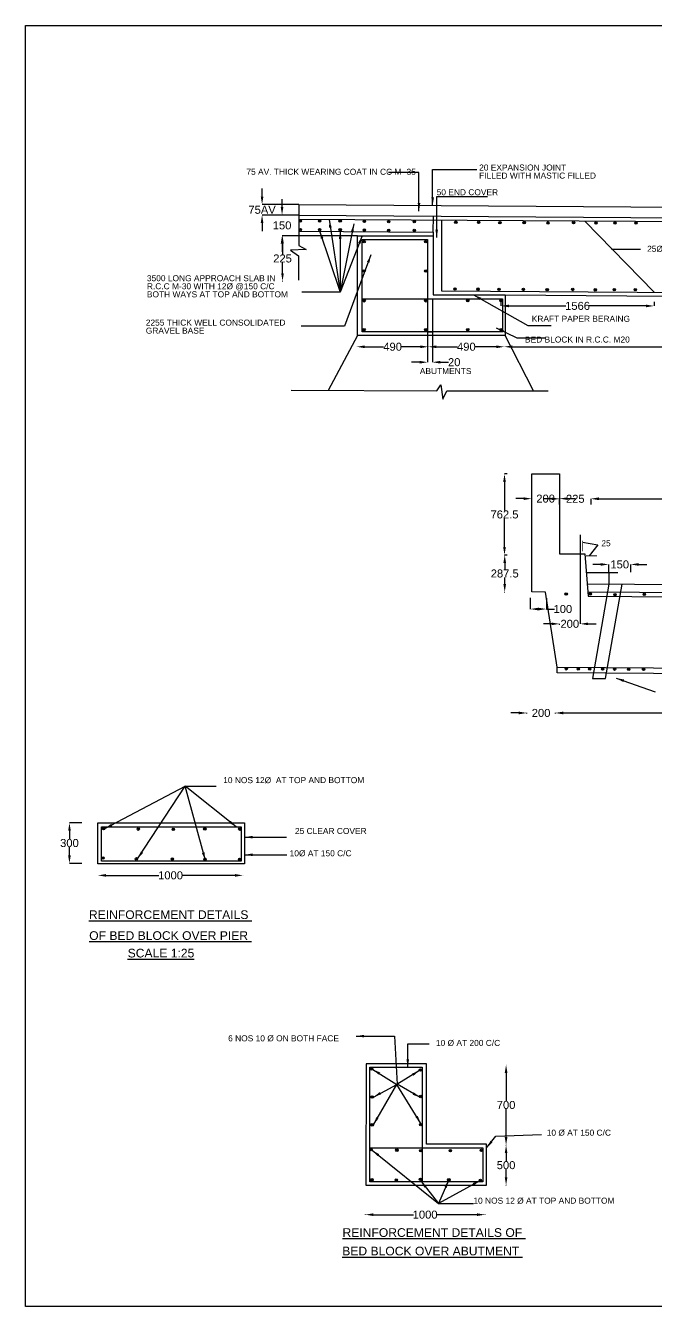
# Model space of a CAD drawing. Header units: inches. Extents: x -4322 to 64561, y -19876 to 4515.
# Drawn here: x -4322 to 410, y -6016 to 3583 of the extents above; entities that cross this region are included whole.
import ezdxf

# ---------------------------------------------------------------- set-up
doc = ezdxf.new("R2010")
doc.units = ezdxf.units.IN
doc.header["$MEASUREMENT"] = 0
doc.layers.add('DRAWING', color=7, linetype='Continuous')
doc.styles.get("Standard").update_dxf_attribs({"font": 'arial.ttf'})
doc.dimstyles.get("Standard").update_dxf_attribs({"dimtxt": 60, "dimasz": 60, "dimexe": 0.18, "dimexo": 0.0625, "dimgap": 0.09, "dimtad": 0, "dimtih": 1, "dimtoh": 1, "dimdec": 4, "dimzin": 0, "dimdsep": 46, "dimtxsty": 'Standard', "dimcen": 0.09, "dimadec": 0, "dimazin": 0, "dimtfac": 1, "dimtdec": 4, "dimtofl": 0, "dimtmove": 0, "dimatfit": 3, "dimfxl": 1, "dimtolj": 1, "dimtzin": 0, "dimarcsym": 0})

# ---------------------------------------------------------------- blocks, each defined once
blk = doc.blocks.new('*D18')
at = {"layer": 'Defpoints', "color": 0, "transparency": 16777216}
for p in [(-1837, 1176.1), (-1299.6, 1176.1), (-1299.6, 1176.1)]:
    blk.add_point(p, dxfattribs=at)
at = {"layer": 'DRAWING', "color": 0, "lineweight": -2, "transparency": 16777216}
for p, q in [((-1837, 1176.1), (-1837, 1176.2)), ((-1777, 1176.1), (-1635.8, 1176.1)), ((-1359.6, 1176.1), (-1500.8, 1176.1)), ((-1299.6, 1176.1), (-1299.6, 1176.2))]:
    blk.add_line(p, q, dxfattribs=at)
at = {"layer": 'DRAWING', "color": 0, "transparency": 16777216}
for points in [[(-1777, 1186.1), (-1777, 1166.1), (-1837, 1176.1)], [(-1359.6, 1186.1), (-1359.6, 1166.1), (-1299.6, 1176.1)]]:
    blk.add_solid(points, dxfattribs=at)
at = {"layer": 'DRAWING', "color": 0, "transparency": 16777216, "insert": (-1568.3, 1176.1), "char_height": 60, "attachment_point": 5}
blk.add_mtext('\\A1;490', dxfattribs=at)
blk = doc.blocks.new('*D19')
at = {"layer": 'Defpoints', "color": 0, "transparency": 16777216}
for p in [(-1299.6, 1176.1), (-731, 1176.1), (-731, 1176.1)]:
    blk.add_point(p, dxfattribs=at)
at = {"layer": 'DRAWING', "color": 0, "lineweight": -2, "transparency": 16777216}
for p, q in [((-1299.6, 1176.1), (-1299.6, 1176.2)), ((-1239.6, 1176.1), (-1082.8, 1176.1)), ((-791, 1176.1), (-947.8, 1176.1)), ((-731, 1176.1), (-731, 1176.2))]:
    blk.add_line(p, q, dxfattribs=at)
at = {"layer": 'DRAWING', "color": 0, "transparency": 16777216}
for points in [[(-1239.6, 1186.1), (-1239.6, 1166.1), (-1299.6, 1176.1)], [(-791, 1186.1), (-791, 1166.1), (-731, 1176.1)]]:
    blk.add_solid(points, dxfattribs=at)
at = {"layer": 'DRAWING', "color": 0, "transparency": 16777216, "insert": (-1015.3, 1176.1), "char_height": 60, "attachment_point": 5}
blk.add_mtext('\\A1;490', dxfattribs=at)
blk = doc.blocks.new('*D24')
at = {"layer": 'Defpoints', "color": 0, "transparency": 16777216}
for p in [(-731, 1176.1), (6241.7, 1176.2), (6241.7, 1159.1)]:
    blk.add_point(p, dxfattribs=at)
at = {"layer": 'DRAWING', "color": 0, "lineweight": -2, "transparency": 16777216}
for p, q in [((-731, 1176.1), (-731, 1176.4)), ((-671, 1176.2), (2665.8, 1176.2)), ((6181.7, 1176.2), (2844.9, 1176.2)), ((6241.7, 1159.2), (6241.7, 1176.4))]:
    blk.add_line(p, q, dxfattribs=at)
at = {"layer": 'DRAWING', "color": 0, "transparency": 16777216}
for points in [[(-671, 1186.2), (-671, 1166.2), (-731, 1176.2)], [(6181.7, 1186.2), (6181.7, 1166.2), (6241.7, 1176.2)]]:
    blk.add_solid(points, dxfattribs=at)
at = {"layer": 'DRAWING', "color": 0, "transparency": 16777216, "insert": (2755.4, 1176.2), "char_height": 60, "attachment_point": 5}
blk.add_mtext('\\A1;9900', dxfattribs=at)
blk = doc.blocks.new('*D27')
at = {"layer": 'Defpoints', "color": 0, "transparency": 16777216}
for p in [(-2270.9, 2242.2), (-2547.7, 2163.2), (-2270.9, 2163.2)]:
    blk.add_point(p, dxfattribs=at)
at = {"layer": 'DRAWING', "color": 0, "lineweight": -2, "transparency": 16777216}
for p, q in [((-2547.7, 2302.2), (-2547.7, 2362.2)), ((-2271, 2242.2), (-2547.8, 2242.2)), ((-2271, 2163.2), (-2547.8, 2163.2)), ((-2547.7, 2103.2), (-2547.7, 2043.2))]:
    blk.add_line(p, q, dxfattribs=at)
at = {"layer": 'DRAWING', "color": 0, "transparency": 16777216}
for points in [[(-2557.7, 2302.2), (-2537.7, 2302.2), (-2547.7, 2242.2)], [(-2557.7, 2103.2), (-2537.7, 2103.2), (-2547.7, 2163.2)]]:
    blk.add_solid(points, dxfattribs=at)
at = {"layer": 'DRAWING', "color": 0, "transparency": 16777216, "insert": (-2547.7, 2202.7), "char_height": 60, "attachment_point": 5}
blk.add_mtext('\\A1;75AV', dxfattribs=at)
blk = doc.blocks.new('*D22')
at = {"layer": 'Defpoints', "color": 0, "transparency": 16777216}
for p in [(-2271, 2163.2), (-2397.7, 2008.2), (-2271, 2008.2)]:
    blk.add_point(p, dxfattribs=at)
at = {"layer": 'DRAWING', "color": 0, "lineweight": -2, "transparency": 16777216}
for p, q in [((-2397.7, 2223.2), (-2397.7, 2283.2)), ((-2271, 2163.2), (-2397.9, 2163.2)), ((-2271, 2008.2), (-2397.9, 2008.2)), ((-2397.7, 1948.2), (-2397.7, 1888.2))]:
    blk.add_line(p, q, dxfattribs=at)
at = {"layer": 'DRAWING', "color": 0, "transparency": 16777216}
for points in [[(-2407.7, 2223.2), (-2387.7, 2223.2), (-2397.7, 2163.2)], [(-2407.7, 1948.2), (-2387.7, 1948.2), (-2397.7, 2008.2)]]:
    blk.add_solid(points, dxfattribs=at)
at = {"layer": 'DRAWING', "color": 0, "transparency": 16777216, "insert": (-2397.7, 2085.7), "char_height": 60, "attachment_point": 5}
blk.add_mtext('\\A1;150', dxfattribs=at)
blk = doc.blocks.new('*D23')
at = {"layer": 'Defpoints', "color": 0, "transparency": 16777216}
for p in [(-2397.7, 2008.2), (-2397.7, 1667.1), (-2394.2, 1667.1)]:
    blk.add_point(p, dxfattribs=at)
at = {"layer": 'DRAWING', "color": 0, "lineweight": -2, "transparency": 16777216}
for p, q in [((-2397.6, 2008.2), (-2394, 2008.2)), ((-2394.2, 1948.2), (-2394.2, 1868.4)), ((-2394.2, 1727.1), (-2394.2, 1806.9)), ((-2397.6, 1667.1), (-2394, 1667.1))]:
    blk.add_line(p, q, dxfattribs=at)
at = {"layer": 'DRAWING', "color": 0, "transparency": 16777216}
for points in [[(-2404.2, 1948.2), (-2384.2, 1948.2), (-2394.2, 2008.2)], [(-2404.2, 1727.1), (-2384.2, 1727.1), (-2394.2, 1667.1)]]:
    blk.add_solid(points, dxfattribs=at)
at = {"layer": 'DRAWING', "color": 0, "transparency": 16777216, "insert": (-2394.2, 1837.7), "char_height": 60, "attachment_point": 5}
blk.add_mtext('\\A1;225', dxfattribs=at)
blk = doc.blocks.new('*D28')
at = {"layer": 'Defpoints', "color": 0, "transparency": 16777216}
for p in [(-755.5, 1512), (393.3, 1512), (393.3, 1482.1)]:
    blk.add_point(p, dxfattribs=at)
at = {"layer": 'DRAWING', "color": 0, "lineweight": -2, "transparency": 16777216}
for p, q in [((-755.5, 1511.9), (-755.5, 1481.9)), ((-695.5, 1482.1), (-268, 1482.1)), ((333.3, 1482.1), (-94.3, 1482.1)), ((393.3, 1511.9), (393.3, 1481.9))]:
    blk.add_line(p, q, dxfattribs=at)
at = {"layer": 'DRAWING', "color": 0, "transparency": 16777216}
for points in [[(-695.5, 1492.1), (-695.5, 1472.1), (-755.5, 1482.1)], [(333.3, 1492.1), (333.3, 1472.1), (393.3, 1482.1)]]:
    blk.add_solid(points, dxfattribs=at)
at = {"layer": 'DRAWING', "color": 0, "transparency": 16777216, "insert": (-181.1, 1482.1), "char_height": 60, "attachment_point": 5}
blk.add_mtext('\\A1;1566', dxfattribs=at)
blk = doc.blocks.new('*D29')
at = {"layer": 'Defpoints', "color": 0, "transparency": 16777216}
for p in [(-1305.5, 1287.8), (-1269.9, 1287.8), (-1269.9, 1060.3)]:
    blk.add_point(p, dxfattribs=at)
at = {"layer": 'DRAWING', "color": 0, "lineweight": -2, "transparency": 16777216}
for p, q in [((-1305.5, 1287.8), (-1305.5, 1060.2)), ((-1269.9, 1287.8), (-1269.9, 1060.2)), ((-1365.5, 1060.3), (-1425.5, 1060.3)), ((-1209.9, 1060.3), (-1149.9, 1060.3))]:
    blk.add_line(p, q, dxfattribs=at)
at = {"layer": 'DRAWING', "color": 0, "transparency": 16777216}
for points in [[(-1365.5, 1070.3), (-1365.5, 1050.3), (-1305.5, 1060.3)], [(-1209.9, 1070.3), (-1209.9, 1050.3), (-1269.9, 1060.3)]]:
    blk.add_solid(points, dxfattribs=at)
at = {"layer": 'DRAWING', "color": 0, "transparency": 16777216, "insert": (-1106.4, 1060.3), "char_height": 60, "attachment_point": 5}
blk.add_mtext('\\A1;20', dxfattribs=at)
blk = doc.blocks.new('*D55')
at = {"layer": 'Defpoints', "color": 0, "transparency": 16777216}
for p in [(-316.1, 37.7), (-525.1, -5.5), (-316.1, -5.5)]:
    blk.add_point(p, dxfattribs=at)
at = {"layer": 'DRAWING', "color": 0, "lineweight": -2, "transparency": 16777216}
for p, q in [((-585.1, 37.7), (-645.1, 37.7)), ((-525.1, -5.4), (-525.1, 37.9)), ((-316.1, -5.4), (-316.1, 37.9)), ((-256.1, 37.7), (-196.1, 37.7))]:
    blk.add_line(p, q, dxfattribs=at)
at = {"layer": 'DRAWING', "color": 0, "transparency": 16777216}
for points in [[(-585.1, 47.7), (-585.1, 27.7), (-525.1, 37.7)], [(-256.1, 47.7), (-256.1, 27.7), (-316.1, 37.7)]]:
    blk.add_solid(points, dxfattribs=at)
at = {"layer": 'DRAWING', "color": 0, "transparency": 16777216, "insert": (-420.6, 37.7), "char_height": 60, "attachment_point": 5}
blk.add_mtext('\\A1;200', dxfattribs=at)
blk = doc.blocks.new('*D48')
at = {"layer": 'Defpoints', "color": 0, "transparency": 16777216}
for p in [(-80.1, 36.4), (-316.1, -5.4), (-80.1, -5.4)]:
    blk.add_point(p, dxfattribs=at)
at = {"layer": 'DRAWING', "color": 0, "lineweight": -2, "transparency": 16777216}
for p, q in [((-376.1, 36.4), (-436.1, 36.4)), ((-316.1, -5.3), (-316.1, 36.6)), ((-80.1, -5.3), (-80.1, 36.6)), ((-20.1, 36.4), (39.9, 36.4))]:
    blk.add_line(p, q, dxfattribs=at)
at = {"layer": 'DRAWING', "color": 0, "transparency": 16777216}
for points in [[(-376.1, 46.4), (-376.1, 26.4), (-316.1, 36.4)], [(-20.1, 46.4), (-20.1, 26.4), (-80.1, 36.4)]]:
    blk.add_solid(points, dxfattribs=at)
at = {"layer": 'DRAWING', "color": 0, "transparency": 16777216, "insert": (-198.1, 36.4), "char_height": 60, "attachment_point": 5}
blk.add_mtext('\\A1;225', dxfattribs=at)
blk = doc.blocks.new('*D49')
at = {"layer": 'Defpoints', "color": 0, "transparency": 16777216}
for p in [(4156.4, 37.1), (-80.1, -5.4), (4156.4, -5.4)]:
    blk.add_point(p, dxfattribs=at)
at = {"layer": 'DRAWING', "color": 0, "lineweight": -2, "transparency": 16777216}
for p, q in [((-80.1, -5.3), (-80.1, 37.3)), ((-20.1, 37.1), (1947.3, 37.1)), ((4096.4, 37.1), (2128.9, 37.1)), ((4156.4, -5.3), (4156.4, 37.3))]:
    blk.add_line(p, q, dxfattribs=at)
at = {"layer": 'DRAWING', "color": 0, "transparency": 16777216}
for points in [[(-20.1, 47.1), (-20.1, 27.1), (-80.1, 37.1)], [(4096.4, 47.1), (4096.4, 27.1), (4156.4, 37.1)]]:
    blk.add_solid(points, dxfattribs=at)
at = {"layer": 'DRAWING', "color": 0, "transparency": 16777216, "insert": (2038.1, 37.1), "char_height": 60, "attachment_point": 5}
blk.add_mtext('\\A1;4250', dxfattribs=at)
blk = doc.blocks.new('*D58')
at = {"layer": 'Defpoints', "color": 0, "transparency": 16777216}
for p in [(-162.4, -232.5), (-316.1, -907.5), (-162.4, -900.7)]:
    blk.add_point(p, dxfattribs=at)
at = {"layer": 'DRAWING', "color": 0, "lineweight": -2, "transparency": 16777216}
for p, q in [((-162.4, -232.5), (-162.4, -900.9)), ((-376.1, -900.7), (-436.1, -900.7)), ((-316.1, -907.4), (-316.1, -900.5)), ((-102.4, -900.7), (-42.4, -900.7))]:
    blk.add_line(p, q, dxfattribs=at)
at = {"layer": 'DRAWING', "color": 0, "transparency": 16777216}
for points in [[(-376.1, -890.7), (-376.1, -910.7), (-316.1, -900.7)], [(-102.4, -890.7), (-102.4, -910.7), (-162.4, -900.7)]]:
    blk.add_solid(points, dxfattribs=at)
at = {"layer": 'DRAWING', "color": 0, "transparency": 16777216, "insert": (-239.3, -900.7), "char_height": 60, "attachment_point": 5}
blk.add_mtext('\\A1;200', dxfattribs=at)
blk = doc.blocks.new('*D50')
at = {"layer": 'Defpoints', "color": 0, "transparency": 16777216}
for p in [(-709.9, 223), (-729.1, -385), (-709.9, -385)]:
    blk.add_point(p, dxfattribs=at)
at = {"layer": 'DRAWING', "color": 0, "lineweight": -2, "transparency": 16777216}
for p, q in [((-710, 223), (-729.3, 223)), ((-729.1, 163), (-729.1, -50.3)), ((-729.1, -325), (-729.1, -111.7)), ((-710, -385), (-729.3, -385))]:
    blk.add_line(p, q, dxfattribs=at)
at = {"layer": 'DRAWING', "color": 0, "transparency": 16777216}
for points in [[(-739.1, 163), (-719.1, 163), (-729.1, 223)], [(-739.1, -325), (-719.1, -325), (-729.1, -385)]]:
    blk.add_solid(points, dxfattribs=at)
at = {"layer": 'DRAWING', "color": 0, "transparency": 16777216, "insert": (-729.1, -81), "char_height": 60, "attachment_point": 5}
blk.add_mtext('\\A1;762.5', dxfattribs=at)
blk = doc.blocks.new('*D51')
at = {"layer": 'Defpoints', "color": 0, "transparency": 16777216}
for p in [(-729.3, -385), (-729.3, -662.1), (-727.4, -662.1)]:
    blk.add_point(p, dxfattribs=at)
at = {"layer": 'DRAWING', "color": 0, "lineweight": -2, "transparency": 16777216}
for p, q in [((-729.3, -385), (-727.2, -385)), ((-727.4, -445), (-727.4, -492.8)), ((-727.4, -602.1), (-727.4, -554.3)), ((-729.3, -662.1), (-727.2, -662.1))]:
    blk.add_line(p, q, dxfattribs=at)
at = {"layer": 'DRAWING', "color": 0, "transparency": 16777216}
for points in [[(-737.4, -445), (-717.4, -445), (-727.4, -385)], [(-737.4, -602.1), (-717.4, -602.1), (-727.4, -662.1)]]:
    blk.add_solid(points, dxfattribs=at)
at = {"layer": 'DRAWING', "color": 0, "transparency": 16777216, "insert": (-727.4, -523.5), "char_height": 60, "attachment_point": 5}
blk.add_mtext('\\A1;287.5', dxfattribs=at)
blk = doc.blocks.new('*D59')
at = {"layer": 'Defpoints', "color": 0, "transparency": 16777216}
for p in [(-535.6, -704.9), (-414.8, -708.6), (-414.8, -789.7)]:
    blk.add_point(p, dxfattribs=at)
at = {"layer": 'DRAWING', "color": 0, "lineweight": -2, "transparency": 16777216}
for p, q in [((-535.6, -705), (-535.6, -789.8)), ((-414.8, -708.7), (-414.8, -789.8)), ((-475.6, -789.7), (-474.8, -789.7)), ((-414.8, -789.7), (-354.8, -789.7))]:
    blk.add_line(p, q, dxfattribs=at)
at = {"layer": 'DRAWING', "color": 0, "transparency": 16777216}
for points in [[(-475.6, -779.7), (-475.6, -799.7), (-535.6, -789.7)], [(-474.8, -779.7), (-474.8, -799.7), (-414.8, -789.7)]]:
    blk.add_solid(points, dxfattribs=at)
at = {"layer": 'DRAWING', "color": 0, "transparency": 16777216, "insert": (-291.3, -789.7), "char_height": 60, "attachment_point": 5}
blk.add_mtext('\\A1;100', dxfattribs=at)
blk = doc.blocks.new('*D60')
at = {"layer": 'Defpoints', "color": 0, "transparency": 16777216}
for p in [(217.5, -455.4), (52.9, -514.5), (217.5, -514.5)]:
    blk.add_point(p, dxfattribs=at)
at = {"layer": 'DRAWING', "color": 0, "lineweight": -2, "transparency": 16777216}
for p, q in [((-7.1, -455.4), (-67.1, -455.4)), ((52.9, -514.5), (52.9, -455.2)), ((217.5, -514.5), (217.5, -455.2)), ((277.5, -455.4), (337.5, -455.4))]:
    blk.add_line(p, q, dxfattribs=at)
at = {"layer": 'DRAWING', "color": 0, "transparency": 16777216}
for points in [[(-7.1, -445.4), (-7.1, -465.4), (52.9, -455.4)], [(277.5, -445.4), (277.5, -465.4), (217.5, -455.4)]]:
    blk.add_solid(points, dxfattribs=at)
at = {"layer": 'DRAWING', "color": 0, "transparency": 16777216, "insert": (135.2, -455.4), "char_height": 60, "attachment_point": 5}
blk.add_mtext('\\A1;150', dxfattribs=at)
blk = doc.blocks.new('*D52')
at = {"layer": 'Defpoints', "color": 0, "transparency": 16777216}
for p in [(-561.7, -1573.1), (-347.6, -1568.7), (-347.6, -1573.1)]:
    blk.add_point(p, dxfattribs=at)
at = {"layer": 'DRAWING', "color": 0, "lineweight": -2, "transparency": 16777216}
for p, q in [((-621.7, -1568.7), (-681.7, -1568.7)), ((-561.7, -1573), (-561.7, -1568.5)), ((-347.6, -1573), (-347.6, -1568.5)), ((-287.6, -1568.7), (-227.6, -1568.7))]:
    blk.add_line(p, q, dxfattribs=at)
at = {"layer": 'DRAWING', "color": 0, "transparency": 16777216}
for points in [[(-621.7, -1558.7), (-621.7, -1578.7), (-561.7, -1568.7)], [(-287.6, -1558.7), (-287.6, -1578.7), (-347.6, -1568.7)]]:
    blk.add_solid(points, dxfattribs=at)
at = {"layer": 'DRAWING', "color": 0, "transparency": 16777216, "insert": (-454.6, -1568.7), "char_height": 60, "attachment_point": 5}
blk.add_mtext('\\A1;200', dxfattribs=at)
blk = doc.blocks.new('*D53')
at = {"layer": 'Defpoints', "color": 0, "transparency": 16777216}
for p in [(-347.6, -1573), (4364.2, -1568.5), (4364.2, -1573)]:
    blk.add_point(p, dxfattribs=at)
at = {"layer": 'DRAWING', "color": 0, "lineweight": -2, "transparency": 16777216}
for p, q in [((-347.6, -1573), (-347.6, -1568.3)), ((-287.6, -1568.5), (1917.5, -1568.5)), ((4304.2, -1568.5), (2099.1, -1568.5)), ((4364.2, -1573), (4364.2, -1568.3))]:
    blk.add_line(p, q, dxfattribs=at)
at = {"layer": 'DRAWING', "color": 0, "transparency": 16777216}
for points in [[(-287.6, -1558.5), (-287.6, -1578.5), (-347.6, -1568.5)], [(4304.2, -1558.5), (4304.2, -1578.5), (4364.2, -1568.5)]]:
    blk.add_solid(points, dxfattribs=at)
at = {"layer": 'DRAWING', "color": 0, "transparency": 16777216, "insert": (2008.3, -1568.5), "char_height": 60, "attachment_point": 5}
blk.add_mtext('\\A1;4700', dxfattribs=at)
blk = doc.blocks.new('*D64')
at = {"layer": 'Defpoints', "color": 0, "transparency": 16777216}
for p in [(-3899, -2391.7), (-3992.5, -2695.7), (-3899, -2695.7)]:
    blk.add_point(p, dxfattribs=at)
at = {"layer": 'DRAWING', "color": 0, "lineweight": -2, "transparency": 16777216}
for p, q in [((-3899.1, -2391.7), (-3992.6, -2391.7)), ((-3992.5, -2451.7), (-3992.5, -2513)), ((-3992.5, -2635.7), (-3992.5, -2574.4)), ((-3899.1, -2695.7), (-3992.6, -2695.7))]:
    blk.add_line(p, q, dxfattribs=at)
at = {"layer": 'DRAWING', "color": 0, "transparency": 16777216}
for points in [[(-4002.5, -2451.7), (-3982.5, -2451.7), (-3992.5, -2391.7)], [(-4002.5, -2635.7), (-3982.5, -2635.7), (-3992.5, -2695.7)]]:
    blk.add_solid(points, dxfattribs=at)
at = {"layer": 'DRAWING', "color": 0, "transparency": 16777216, "insert": (-3992.5, -2543.7), "char_height": 60, "attachment_point": 5}
blk.add_mtext('\\A1;300', dxfattribs=at)
blk = doc.blocks.new('*D65')
at = {"layer": 'Defpoints', "color": 0, "transparency": 16777216}
for p in [(-3778.3, -2786), (-2690.2, -2786), (-2690.2, -2786)]:
    blk.add_point(p, dxfattribs=at)
at = {"layer": 'DRAWING', "color": 0, "lineweight": -2, "transparency": 16777216}
for p, q in [((-3778.3, -2785.9), (-3778.3, -2785.8)), ((-3718.3, -2786), (-3321, -2786)), ((-2750.2, -2786), (-3147.5, -2786)), ((-2690.2, -2785.9), (-2690.2, -2785.8))]:
    blk.add_line(p, q, dxfattribs=at)
at = {"layer": 'DRAWING', "color": 0, "transparency": 16777216}
for points in [[(-3718.3, -2776), (-3718.3, -2796), (-3778.3, -2786)], [(-2750.2, -2776), (-2750.2, -2796), (-2690.2, -2786)]]:
    blk.add_solid(points, dxfattribs=at)
at = {"layer": 'DRAWING', "color": 0, "transparency": 16777216, "insert": (-3234.2, -2786), "char_height": 60, "attachment_point": 5}
blk.add_mtext('\\A1;1000', dxfattribs=at)
blk = doc.blocks.new('*D66')
at = {"layer": 'Defpoints', "color": 0, "transparency": 16777216}
for p in [(-1773.5, -5327.5), (-875.7, -5327.5), (-875.7, -5329)]:
    blk.add_point(p, dxfattribs=at)
at = {"layer": 'DRAWING', "color": 0, "lineweight": -2, "transparency": 16777216}
for p, q in [((-1773.5, -5327.5), (-1773.5, -5329.2)), ((-1713.5, -5329), (-1411.4, -5329)), ((-935.7, -5329), (-1237.9, -5329)), ((-875.7, -5327.5), (-875.7, -5329.2))]:
    blk.add_line(p, q, dxfattribs=at)
at = {"layer": 'DRAWING', "color": 0, "transparency": 16777216}
for points in [[(-1713.5, -5319), (-1713.5, -5339), (-1773.5, -5329)], [(-935.7, -5319), (-935.7, -5339), (-875.7, -5329)]]:
    blk.add_solid(points, dxfattribs=at)
at = {"layer": 'DRAWING', "color": 0, "transparency": 16777216, "insert": (-1324.6, -5329), "char_height": 60, "attachment_point": 5}
blk.add_mtext('\\A1;1000', dxfattribs=at)
blk = doc.blocks.new('*D67')
at = {"layer": 'Defpoints', "color": 0, "transparency": 16777216}
for p in [(-719.6, -4807.5), (-717.3, -4807.5), (-719.6, -5108.6)]:
    blk.add_point(p, dxfattribs=at)
at = {"layer": 'DRAWING', "color": 0, "lineweight": -2, "transparency": 16777216}
for p, q in [((-719.6, -4807.5), (-717.2, -4807.5)), ((-717.3, -4867.5), (-717.3, -4927.3)), ((-717.3, -5048.6), (-717.3, -4988.8)), ((-719.6, -5108.6), (-717.2, -5108.6))]:
    blk.add_line(p, q, dxfattribs=at)
at = {"layer": 'DRAWING', "color": 0, "transparency": 16777216}
for points in [[(-727.3, -4867.5), (-707.3, -4867.5), (-717.3, -4807.5)], [(-727.3, -5048.6), (-707.3, -5048.6), (-717.3, -5108.6)]]:
    blk.add_solid(points, dxfattribs=at)
at = {"layer": 'DRAWING', "color": 0, "transparency": 16777216, "insert": (-717.3, -4958.1), "char_height": 60, "attachment_point": 5}
blk.add_mtext('\\A1;500', dxfattribs=at)
blk = doc.blocks.new('*D68')
at = {"layer": 'Defpoints', "color": 0, "transparency": 16777216}
for p in [(-717.2, -4206.3), (-717.2, -4206.3), (-717.2, -4807.5)]:
    blk.add_point(p, dxfattribs=at)
at = {"layer": 'DRAWING', "color": 0, "lineweight": -2, "transparency": 16777216}
for p, q in [((-717.2, -4206.3), (-717.3, -4206.3)), ((-717.2, -4266.3), (-717.2, -4476.2)), ((-717.2, -4747.5), (-717.2, -4537.6)), ((-717.2, -4807.5), (-717.3, -4807.5))]:
    blk.add_line(p, q, dxfattribs=at)
at = {"layer": 'DRAWING', "color": 0, "transparency": 16777216}
for points in [[(-727.2, -4266.3), (-707.2, -4266.3), (-717.2, -4206.3)], [(-727.2, -4747.5), (-707.2, -4747.5), (-717.2, -4807.5)]]:
    blk.add_solid(points, dxfattribs=at)
at = {"layer": 'DRAWING', "color": 0, "transparency": 16777216, "insert": (-717.2, -4506.9), "char_height": 60, "attachment_point": 5}
blk.add_mtext('\\A1;700', dxfattribs=at)

msp = doc.modelspace()

# ---------------------------------------------------------------- hatches: boundary and pattern name
at = {"layer": 'DRAWING'}
h = msp.add_hatch(color=256, dxfattribs=at)
edge = h.paths.add_edge_path()
edge.add_arc((-2260.35824, 2119.5935), 9.04123, 0, 360)
h = msp.add_hatch(color=256, dxfattribs=at)
edge = h.paths.add_edge_path()
edge.add_arc((-2116.25412, 2119.5935), 9.04123, 0, 360)
h = msp.add_hatch(color=256, dxfattribs=at)
edge = h.paths.add_edge_path()
edge.add_arc((-1961.71562, 2119.5935), 9.04123, 0, 360)
h = msp.add_hatch(color=256, dxfattribs=at)
edge = h.paths.add_edge_path()
edge.add_arc((-1780.13367, 2116.01106), 9.04123, 0, 360)
h = msp.add_hatch(color=256, dxfattribs=at)
edge = h.paths.add_edge_path()
edge.add_arc((-1597.3019, 2114.88353), 9.04123, 0, 360)
h = msp.add_hatch(color=256, dxfattribs=at)
edge = h.paths.add_edge_path()
edge.add_arc((-1405.82123, 2113.76875), 9.04123, 0, 360)
h = msp.add_hatch(color=256, dxfattribs=at)
edge = h.paths.add_edge_path()
edge.add_arc((-1094.13291, 2109.82698), 9.04123, 0, 360)
h = msp.add_hatch(color=256, dxfattribs=at)
edge = h.paths.add_edge_path()
edge.add_arc((-922.89514, 2108.41398), 9.04123, 0, 360)
h = msp.add_hatch(color=256, dxfattribs=at)
edge = h.paths.add_edge_path()
edge.add_arc((-763.87539, 2106.36882), 9.04123, 0, 360)
h = msp.add_hatch(color=256, dxfattribs=at)
edge = h.paths.add_edge_path()
edge.add_arc((-581.62515, 2106.11106), 9.04123, 0, 360)
h = msp.add_hatch(color=256, dxfattribs=at)
edge = h.paths.add_edge_path()
edge.add_arc((-403.22572, 2104.79472), 9.04123, 0, 360)
h = msp.add_hatch(color=256, dxfattribs=at)
edge = h.paths.add_edge_path()
edge.add_arc((-211.32062, 2106.07546), 9.04123, 0, 360)
h = msp.add_hatch(color=256, dxfattribs=at)
edge = h.paths.add_edge_path()
edge.add_arc((-42.67125, 2103.37967), 9.04123, 0, 360)
h = msp.add_hatch(color=256, dxfattribs=at)
edge = h.paths.add_edge_path()
edge.add_arc((99.66883, 2104.72757), 9.04123, 0, 360)
h = msp.add_hatch(color=256, dxfattribs=at)
edge = h.paths.add_edge_path()
edge.add_arc((257.52463, 2104.05362), 9.04123, 0, 360)
h = msp.add_hatch(color=256, dxfattribs=at)
edge = h.paths.add_edge_path()
edge.add_arc((-2260.35824, 2054.17516), 9.04123, 0, 360)
h = msp.add_hatch(color=256, dxfattribs=at)
edge = h.paths.add_edge_path()
edge.add_arc((-2116.25412, 2054.17516), 9.04123, 0, 360)
h = msp.add_hatch(color=256, dxfattribs=at)
edge = h.paths.add_edge_path()
edge.add_arc((-1961.71562, 2054.17516), 9.04123, 0, 360)
h = msp.add_hatch(color=256, dxfattribs=at)
edge = h.paths.add_edge_path()
edge.add_arc((-1780.13367, 2050.59272), 9.04123, 0, 360)
h = msp.add_hatch(color=256, dxfattribs=at)
edge = h.paths.add_edge_path()
edge.add_arc((-1597.3019, 2049.46519), 9.04123, 0, 360)
h = msp.add_hatch(color=256, dxfattribs=at)
edge = h.paths.add_edge_path()
edge.add_arc((-1405.82123, 2048.35041), 9.04123, 0, 360)
h = msp.add_hatch(color=256, dxfattribs=at)
edge = h.paths.add_edge_path()
edge.add_arc((-1781.94138, 1964.93541), 9.04123, 0, 360)
h = msp.add_hatch(color=256, dxfattribs=at)
edge = h.paths.add_edge_path()
edge.add_arc((-1319.97396, 1964.87628), 9.04123, 0, 360)
h = msp.add_hatch(color=256, dxfattribs=at)
edge = h.paths.add_edge_path()
edge.add_arc((-1781.94138, 1743.42817), 9.04123, 0, 360)
h = msp.add_hatch(color=256, dxfattribs=at)
edge = h.paths.add_edge_path()
edge.add_arc((-1319.97396, 1743.36904), 9.04123, 0, 360)
h = msp.add_hatch(color=256, dxfattribs=at)
edge = h.paths.add_edge_path()
edge.add_arc((-1099.92486, 1609.30308), 9.04123, 0, 360)
h = msp.add_hatch(color=256, dxfattribs=at)
edge = h.paths.add_edge_path()
edge.add_arc((-928.68709, 1607.89007), 9.04123, 0, 360)
h = msp.add_hatch(color=256, dxfattribs=at)
edge = h.paths.add_edge_path()
edge.add_arc((-769.66734, 1605.84491), 9.04123, 0, 360)
h = msp.add_hatch(color=256, dxfattribs=at)
edge = h.paths.add_edge_path()
edge.add_arc((-587.4171, 1605.58716), 9.04123, 0, 360)
h = msp.add_hatch(color=256, dxfattribs=at)
edge = h.paths.add_edge_path()
edge.add_arc((-409.01767, 1604.27081), 9.04123, 0, 360)
h = msp.add_hatch(color=256, dxfattribs=at)
edge = h.paths.add_edge_path()
edge.add_arc((-217.11256, 1605.55156), 9.04123, 0, 360)
h = msp.add_hatch(color=256, dxfattribs=at)
edge = h.paths.add_edge_path()
edge.add_arc((-48.4632, 1602.85576), 9.04123, 0, 360)
h = msp.add_hatch(color=256, dxfattribs=at)
edge = h.paths.add_edge_path()
edge.add_arc((93.87688, 1604.20366), 9.04123, 0, 360)
h = msp.add_hatch(color=256, dxfattribs=at)
edge = h.paths.add_edge_path()
edge.add_arc((251.73268, 1603.52971), 9.04123, 0, 360)
h = msp.add_hatch(color=256, dxfattribs=at)
edge = h.paths.add_edge_path()
edge.add_arc((-1781.94138, 1520.70908), 9.04123, 0, 360)
h = msp.add_hatch(color=256, dxfattribs=at)
edge = h.paths.add_edge_path()
edge.add_arc((-1319.97396, 1520.64996), 9.04123, 0, 360)
h = msp.add_hatch(color=256, dxfattribs=at)
edge = h.paths.add_edge_path()
edge.add_arc((-1004.41905, 1520.9976), 9.04123, 0, 360)
h = msp.add_hatch(color=256, dxfattribs=at)
edge = h.paths.add_edge_path()
edge.add_arc((-755.5434, 1520.9976), 9.04123, 0, 360)
h = msp.add_hatch(color=256, dxfattribs=at)
edge = h.paths.add_edge_path()
edge.add_arc((-1781.94138, 1303.71015), 9.04123, 0, 360)
h = msp.add_hatch(color=256, dxfattribs=at)
edge = h.paths.add_edge_path()
edge.add_arc((-1319.97396, 1303.65102), 9.04123, 0, 360)
h = msp.add_hatch(color=256, dxfattribs=at)
edge = h.paths.add_edge_path()
edge.add_arc((-1004.41905, 1303.65102), 9.04123, 0, 360)
h = msp.add_hatch(color=256, dxfattribs=at)
edge = h.paths.add_edge_path()
edge.add_arc((-755.5434, 1303.65102), 9.04123, 0, 360)
h = msp.add_hatch(color=256, dxfattribs=at)
edge = h.paths.add_edge_path()
edge.add_arc((-266.4858, -677.23235), 9.04123, 0, 360)
h = msp.add_hatch(color=256, dxfattribs=at)
edge = h.paths.add_edge_path()
edge.add_arc((-84.65236, -676.5545), 9.04123, 0, 360)
h = msp.add_hatch(color=256, dxfattribs=at)
edge = h.paths.add_edge_path()
edge.add_arc((319.04498, -679.94369), 9.04123, 0, 360)
h = msp.add_hatch(color=256, dxfattribs=at)
edge = h.paths.add_edge_path()
edge.add_arc((99.21654, -681.97721), 9.04123, 0, 360)
h = msp.add_hatch(color=256, dxfattribs=at)
edge = h.paths.add_edge_path()
edge.add_arc((-266.13123, -1237.59878), 9.04123, 0, 360)
h = msp.add_hatch(color=256, dxfattribs=at)
edge = h.paths.add_edge_path()
edge.add_arc((-176.10835, -1238.21811), 9.04123, 0, 360)
h = msp.add_hatch(color=256, dxfattribs=at)
edge = h.paths.add_edge_path()
edge.add_arc((-89.69437, -1238.81262), 9.04123, 0, 360)
h = msp.add_hatch(color=256, dxfattribs=at)
edge = h.paths.add_edge_path()
edge.add_arc((6.39195, -1239.47367), 9.04123, 0, 360)
h = msp.add_hatch(color=256, dxfattribs=at)
edge = h.paths.add_edge_path()
edge.add_arc((96.43152, -1240.09312), 9.04123, 0, 360)
h = msp.add_hatch(color=256, dxfattribs=at)
edge = h.paths.add_edge_path()
edge.add_arc((202.72812, -1241.11332), 9.04123, 0, 360)
h = msp.add_hatch(color=256, dxfattribs=at)
edge = h.paths.add_edge_path()
edge.add_arc((313.8482, -1242.20099), 9.04123, 0, 360)
h = msp.add_hatch(color=256, dxfattribs=at)
edge = h.paths.add_edge_path()
edge.add_arc((-3736.77604, -2436.23148), 9.04123, 0, 360)
h = msp.add_hatch(color=256, dxfattribs=at)
edge = h.paths.add_edge_path()
edge.add_arc((-3476.26374, -2439.3471), 9.04123, 0, 360)
h = msp.add_hatch(color=256, dxfattribs=at)
edge = h.paths.add_edge_path()
edge.add_arc((-3214.19156, -2440.90494), 9.04123, 0, 360)
h = msp.add_hatch(color=256, dxfattribs=at)
edge = h.paths.add_edge_path()
edge.add_arc((-2977.07855, -2437.78929), 9.04123, 0, 360)
h = msp.add_hatch(color=256, dxfattribs=at)
edge = h.paths.add_edge_path()
edge.add_arc((-2715.00638, -2439.3471), 9.04123, 0, 360)
h = msp.add_hatch(color=256, dxfattribs=at)
edge = h.paths.add_edge_path()
edge.add_arc((-3741.45594, -2655.88402), 9.04123, 0, 360)
h = msp.add_hatch(color=256, dxfattribs=at)
edge = h.paths.add_edge_path()
edge.add_arc((-3490.30333, -2662.11528), 9.04123, 0, 360)
h = msp.add_hatch(color=256, dxfattribs=at)
edge = h.paths.add_edge_path()
edge.add_arc((-3220.43133, -2663.67312), 9.04123, 0, 360)
h = msp.add_hatch(color=256, dxfattribs=at)
edge = h.paths.add_edge_path()
edge.add_arc((-2975.51859, -2665.23093), 9.04123, 0, 360)
h = msp.add_hatch(color=256, dxfattribs=at)
edge = h.paths.add_edge_path()
edge.add_arc((-2716.56634, -2665.23093), 9.04123, 0, 360)
h = msp.add_hatch(color=256, dxfattribs=at)
edge = h.paths.add_edge_path()
edge.add_arc((-1725.7125, -4236.632), 9.04123, 0, 360)
h = msp.add_hatch(color=256, dxfattribs=at)
edge = h.paths.add_edge_path()
edge.add_arc((-1359.36899, -4244.4996), 9.04123, 0, 360)
h = msp.add_hatch(color=256, dxfattribs=at)
edge = h.paths.add_edge_path()
edge.add_arc((-1721.77331, -4447.08966), 9.04123, 0, 360)
h = msp.add_hatch(color=256, dxfattribs=at)
edge = h.paths.add_edge_path()
edge.add_arc((-1357.3994, -4443.1559), 9.04123, 0, 360)
h = msp.add_hatch(color=256, dxfattribs=at)
edge = h.paths.add_edge_path()
edge.add_arc((-1721.77331, -4655.58043), 9.04123, 0, 360)
h = msp.add_hatch(color=256, dxfattribs=at)
edge = h.paths.add_edge_path()
edge.add_arc((-1357.3994, -4653.61353), 9.04123, 0, 360)
h = msp.add_hatch(color=256, dxfattribs=at)
edge = h.paths.add_edge_path()
edge.add_arc((-1729.58574, -4841.59784), 9.04123, 0, 360)
h = msp.add_hatch(color=256, dxfattribs=at)
edge = h.paths.add_edge_path()
edge.add_arc((-1536.56612, -4845.53161), 9.04123, 0, 360)
h = msp.add_hatch(color=256, dxfattribs=at)
edge = h.paths.add_edge_path()
edge.add_arc((-1357.33355, -4849.46541), 9.04123, 0, 360)
h = msp.add_hatch(color=256, dxfattribs=at)
edge = h.paths.add_edge_path()
edge.add_arc((-1134.76998, -4849.46541), 9.04123, 0, 360)
h = msp.add_hatch(color=256, dxfattribs=at)
edge = h.paths.add_edge_path()
edge.add_arc((-902.35855, -4847.49851), 9.04123, 0, 360)
h = msp.add_hatch(color=256, dxfattribs=at)
edge = h.paths.add_edge_path()
edge.add_arc((-1723.67697, -5067.79064), 9.04123, 0, 360)
h = msp.add_hatch(color=256, dxfattribs=at)
edge = h.paths.add_edge_path()
edge.add_arc((-1540.50522, -5069.75754), 9.04123, 0, 360)
h = msp.add_hatch(color=256, dxfattribs=at)
edge = h.paths.add_edge_path()
edge.add_arc((-1359.30305, -5063.85684), 9.04123, 0, 360)
h = msp.add_hatch(color=256, dxfattribs=at)
edge = h.paths.add_edge_path()
edge.add_arc((-1146.58752, -5067.79064), 9.04123, 0, 360)
h = msp.add_hatch(color=256, dxfattribs=at)
edge = h.paths.add_edge_path()
edge.add_arc((-910.23682, -5071.72444), 9.04123, 0, 360)

# ---------------------------------------------------------------- linework, layer by layer
for points in [[(-4321.56822, 3583.25849), (11724.92817, 3583.25849), (11724.92817, -6016.41947), (-4321.56822, -6016.41947)], [(-1795.5926, 1979.50567), (-1305.46613, 1979.50567), (-1305.46613, 1287.84546), (-1795.5926, 1287.84546)], [(-1795.5926, 1534.96848), (-744.24757, 1534.96848), (-744.24757, 1287.84546), (-1795.5926, 1287.84546)], [(-3780.28936, -2391.96138), (-2678.92586, -2391.96138), (-2678.92586, -2699.29742), (-3780.28936, -2699.29742)], [(-3752.09374, -2421.85833), (-2704.38355, -2421.85833), (-2704.38355, -2678.32372), (-3752.09374, -2678.32372)], [(-1739.02068, -4223.65563), (-1346.41556, -4223.65563), (-1346.41556, -5082.76266), (-1739.02068, -5082.76266)], [(-1739.02068, -4826.89511), (-891.89452, -4826.89511), (-891.89452, -5082.76266), (-1739.02068, -5082.76266)]]:
    msp.add_lwpolyline(points, close=True, dxfattribs=at)
for points in [[(-2270.90613, 2242.17176), (-2270.90613, 1935.50652), (-2217.63974, 1905.57405), (-2333.3514, 1899.68693), (-2275.47199, 1856.60835), (-2275.47199, 1674.64213)], [(-2270.90613, 2242.17176), (8048.65367, 2171.24794), (8045.08266, 2091.77972), (8048.65367, 1840.93343), (7973.20288, 1814.91888), (8171.95847, 1777.95087), (8048.65367, 1760.15144), (8048.74791, 1424.13199)], [(-2270.90613, 2163.19318), (8045.10465, 2090.23499)], [(-2270.90613, 2042.93697), (-1263.40707, 2035.57791), (-1262.55497, 2156.0618)], [(7826.68619, 2069.0656), (-2270.90613, 2130.59855)], [(-1202.2012, 2124.08605), (-1202.2012, 1596.37188), (2100.54763, 1572.73949), (5200.50816, 1549.51954), (6791.29861, 1543.42922), (6794.54007, 2075.35532)], [(393.06116, 1584.95719), (-125.86579, 2117.52705)], [(-1263.40707, 2035.57791), (-1263.40707, 1564.66125), (-724.38123, 1564.66125), (-724.38123, 1260.22851), (-1832.26838, 1260.22851), (-1832.26838, 2008.24994), (-2270.90613, 2008.24994)], [(-1832.26838, 2008.24994), (-1263.40707, 2008.24994)], [(72.66243, 1908.66659), (291.19279, 1908.66659)], [(-724.38123, 1564.66125), (6267.74587, 1508.24043), (6266.90997, 1206.35525), (7364.7684, 1206.36399), (7369.38607, 1508.24043)], [(-1269.92008, 1534.96848), (-1269.92008, 1260.22851)], [(-1832.26838, 1260.22851), (-2052.65885, 848.67912)], [(-1305.46613, 1287.84546), (-1269.92008, 1287.84546)], [(-512.56685, 844.88488), (-724.38123, 1260.22851)], [(-2329.12315, 849.96524), (-1237.04839, 844.88488), (-1207.54702, 890.79521), (-1191.09431, 784.23793), (-1160.45823, 844.88488), (-400.63087, 844.88488)], [(-525.13573, -661.04967), (-525.13573, 222.97636), (-316.1195, 222.97636), (-316.1195, -374.72193), (-127.40106, -374.72193), (-101.86928, -693.25494), (4145.68749, -725.54365), (4181.97459, -408.00578), (4375.60925, -408.00578), (4375.60925, 188.62694), (4581.08385, 188.62694), (4569.0011, -697.91864), (4465.62559, -697.91864), (4465.62559, -750.83509), (4365.26084, -1258.65428), (4365.26084, -1300.54989), (-334.9421, -1268.21373), (-334.9421, -1225.04865), (-421.98009, -661.95222), (-525.13573, -661.04967)], [(-143.47864, -288.60072), (-29.57739, -307.95444), (-94.76784, -391.03924)], [(-116.19439, -514.53562), (120.25312, -514.53562)], [(52.94548, -514.53562), (52.35212, -602.0757), (-69.63325, -1309.80657), (29.17767, -1309.80657), (153.50764, -602.76135)], [(-109.26549, -600.98022), (4156.61786, -629.89517)], [(4149.69033, -690.51594), (-104.36577, -662.1089)], [(-334.9421, -1225.04865), (4365.26084, -1258.65428)], [(-1770.16883, -5107.91876), (-862.99126, -5107.91876), (-862.99126, -4800.10221), (-1313.46735, -4800.10221), (-1313.46735, -4197.76574), (-1767.16524, -4197.76574), (-1770.16883, -5107.91876)]]:
    msp.add_lwpolyline(points, dxfattribs=at)
at = {"layer": 'DRAWING', "const_width": 6}
for points in [[(-143.47864, -278.06269), (-143.47864, -356.51111)], [(-118.69521, -391.03924), (-34.94099, -391.03924)]]:
    msp.add_lwpolyline(points, dxfattribs=at)
at = {"layer": 'DRAWING'}
for centre in [(-2260.35824, 2119.5935), (-2116.25412, 2119.5935), (-1961.71562, 2119.5935), (-1780.13367, 2116.01106), (-1597.3019, 2114.88353), (-1405.82123, 2113.76875), (-1094.13291, 2109.82698), (-922.89514, 2108.41398), (-763.87539, 2106.36882), (-581.62515, 2106.11106), (-403.22572, 2104.79472), (-211.32062, 2106.07546), (-42.67125, 2103.37967), (99.66883, 2104.72757), (257.52463, 2104.05362), (-2260.35824, 2054.17516), (-2116.25412, 2054.17516), (-1961.71562, 2054.17516), (-1780.13367, 2050.59272), (-1597.3019, 2049.46519), (-1405.82123, 2048.35041), (-1781.94138, 1964.93541), (-1319.97396, 1964.87628), (-1781.94138, 1743.42817), (-1319.97396, 1743.36904), (-1099.92486, 1609.30308), (-928.68709, 1607.89007), (-769.66734, 1605.84491), (-587.4171, 1605.58716), (-409.01767, 1604.27081), (-217.11256, 1605.55156), (-48.4632, 1602.85576), (93.87688, 1604.20366), (251.73268, 1603.52971), (-1781.94138, 1520.70908), (-1319.97396, 1520.64996), (-1004.41905, 1520.9976), (-755.5434, 1520.9976), (-1781.94138, 1303.71015), (-1319.97396, 1303.65102), (-1004.41905, 1303.65102), (-755.5434, 1303.65102), (-266.4858, -677.23235), (-84.65236, -676.5545), (319.04498, -679.94369), (99.21654, -681.97721), (-266.13123, -1237.59878), (-176.10835, -1238.21811), (-89.69437, -1238.81262), (6.39195, -1239.47367), (96.43152, -1240.09312), (202.72812, -1241.11332), (313.8482, -1242.20099), (-3736.77604, -2436.23148), (-3476.26374, -2439.3471), (-3214.19156, -2440.90494), (-2977.07855, -2437.78929), (-2715.00638, -2439.3471), (-3741.45594, -2655.88402), (-3490.30333, -2662.11528), (-3220.43133, -2663.67312), (-2975.51859, -2665.23093), (-2716.56634, -2665.23093), (-1725.7125, -4236.632), (-1359.36899, -4244.4996), (-1721.77331, -4447.08966), (-1357.3994, -4443.1559), (-1721.77331, -4655.58043), (-1357.3994, -4653.61353), (-1729.58574, -4841.59784), (-1536.56612, -4845.53161), (-1357.33355, -4849.46541), (-1134.76998, -4849.46541), (-902.35855, -4847.49851), (-1723.67697, -5067.79064), (-1540.50522, -5069.75754), (-1359.30305, -5063.85684), (-1146.58752, -5067.79064), (-910.23682, -5071.72444)]:
    msp.add_circle(centre, 9.04123, dxfattribs=at)

# ---------------------------------------------------------------- texts
for s, height, p in [('75 AV. THICK WEARING COAT IN CC M -35', 45, (-2665.25652, 2465.22707)), ('20 EXPANSION JOINT ', 45, (-919.47473, 2497.13944)), ('FILLED WITH MASTIC FILLED ', 45, (-919.47473, 2436.77192)), ('50 END COVER', 45, (-1238.09594, 2311.9567)), ('25Ø (a)@ 280 C/C', 45, (340.9691, 1887.78642)), ('3500 LONG APPROACH SLAB IN ', 45, (-3411.66179, 1667.6047)), ('R.C.C M-30 WITH 12Ø @150 C/C', 45, (-3411.66179, 1607.23718)), ('BOTH WAYS AT TOP AND BOTTOM', 45, (-3411.66179, 1546.86967)), ('2255 THICK WELL CONSOLIDATED', 45, (-3419.90185, 1334.82906)), ('KRAFT PAPER BERAING ', 45, (-524.36, 1363.29121)), ('GRAVEL BASE', 45, (-3419.90185, 1274.46155)), ('BED BLOCK IN R.C.C. M20', 45, (-575.0804, 1207.86996)), ('ABUTMENTS ', 45, (-1364.34379, 971.52374)), ('25', 45, (-2.57528, -318.89752)), ('10 NOS 12Ø  AT TOP AND BOTTOM ', 45, (-2839.12475, -2094.63404)), ('25 CLEAR COVER', 45, (-2301.06878, -2475.51513)), ('10Ø AT 150 C/C', 45, (-2340.78953, -2642.6806)), ('%%UREINFORCEMENT DETAILS ', 65.0572089, (-3846.58795, -3113.00114)), ('%%UOF BED BLOCK OVER PIER ', 65.0572089, (-3844.46706, -3269.73706)), ('%%USCALE 1:25', 65.0572089, (-3556.01718, -3401.05637)), ('6 NOS 10 Ø ON BOTH FACE ', 45, (-2802.07729, -4029.68589)), ('10 Ø AT 200 C/C', 45, (-1243.28194, -4064.03276)), ('10 Ø AT 150 C/C', 45, (-412.25641, -4736.72914)), ('10 NOS 12 Ø AT TOP AND BOTTOM', 45, (-962.42086, -5246.34999)), ('%%UREINFORCEMENT DETAILS OF ', 65.0572089, (-1944.39382, -5495.59863)), ('%%UBED BLOCK OVER ABUTMENT ', 65.0572089, (-1946.26823, -5634.11728))]:
    msp.add_text(s, height=height, dxfattribs=at).set_placement(p)

# ---------------------------------------------------------------- dimensions: what is measured, and where the dimension line sits
for base, p1, p2, text, picture, middle in [((-2547.65687, 2163.19318), (-2270.90613, 2242.17176), (-2270.90613, 2163.19318), '75AV', '*D27', (-2547.65687, 2202.68247)), ((-2394.17874, 1667.06371), (-2397.6889, 2008.24994), (-2397.6889, 1667.06371), '225', '*D23', (-2394.17874, 1837.65682)), ((-729.14405, -385.0188), (-709.89726, 222.97636), (-709.89726, -385.0188), '762.5', '*D50', (-729.14405, -81.02122)), ((-727.39589, -662.06759), (-729.32405, -385.0188), (-729.32405, -662.06759), '287.5', '*D51', (-727.39589, -523.5432)), ((-3992.45633, -2695.71305), (-3899.02392, -2391.72064), (-3899.02392, -2695.71305), '300', '*D64', (-3992.45633, -2543.71684)), ((-717.16527, -4206.26953), (-717.16527, -4807.50819), (-717.16527, -4206.26953), '700', '*D68', (-717.16527, -4506.88886)), ((-717.34527, -4807.50819), (-719.63445, -5108.63346), (-719.63445, -4807.50819), '500', '*D67', (-717.34527, -4958.07083))]:
    dim = msp.add_linear_dim(base=base, p1=p1, p2=p2, angle=90, text=text, dimstyle='Standard', dxfattribs=at)
    dim.commit()
    dim.dimension.update_dxf_attribs({"geometry": picture, "text_midpoint": middle})
dim = msp.add_linear_dim(base=(-2397.6889, 2008.24994), p1=(-2270.96863, 2163.19318), p2=(-2270.96863, 2008.24994), angle=90, text='150', dimstyle='Standard', dxfattribs=at)
dim.commit()
dim.dimension.update_dxf_attribs({"geometry": '*D22', "text_midpoint": (-2397.6889, 2085.72156), "dimtype": 160})
for base, p1, p2, text, picture, middle in [((393.29528, 1482.05109), (-755.5434, 1511.95638), (393.29528, 1511.95638), '1566', '*D28', (-181.12406, 1482.05109)), ((-1269.92008, 1060.33367), (-1305.46613, 1287.84546), (-1269.92008, 1287.84546), '20', '*D29', (-1106.44672, 1060.33367)), ((-1299.60491, 1176.0566), (-1836.97049, 1176.0566), (-1299.60491, 1176.0566), '490', '*D18', (-1568.2877, 1176.0566)), ((-730.9779, 1176.0566), (-1299.60491, 1176.0566), (-730.9779, 1176.0566), '490', '*D19', (-1015.29141, 1176.0566)), ((6241.69827, 1176.2366), (-730.9779, 1176.0566), (6241.69827, 1159.09919), '9900', '*D24', (2755.36018, 1176.2366)), ((-316.1195, 37.70356), (-525.13573, -5.46284), (-316.1195, -5.46284), '200', '*D55', (-420.62762, 37.70356)), ((-80.10029, 36.43597), (-316.1195, -5.40034), (-80.10029, -5.40034), '225', '*D48', (-198.10989, 36.43597)), ((4156.35902, 37.14943), (-80.10029, -5.40034), (4156.35902, -5.40034), '4250', '*D49', (2038.12937, 37.14943)), ((-162.38879, -900.69088), (-316.1195, -907.47794), (-162.38879, -232.48133), '200', '*D58', (-239.25414, -900.69088)), ((217.52228, -455.41252), (52.94548, -514.53562), (217.52228, -514.53562), '150', '*D60', (135.23388, -455.41252)), ((-414.76577, -789.65511), (-535.57192, -704.8957), (-414.76577, -708.6256), '100', '*D59', (-291.3197, -789.65511)), ((-347.59853, -1568.6934), (-561.68856, -1573.09584), (-347.59853, -1573.09584), '200', '*D52', (-454.64355, -1568.6934)), ((4364.1623, -1568.5134), (-347.59853, -1573.03334), (4364.1623, -1573.03334), '4700', '*D53', (2008.28188, -1568.5134)), ((-2690.21639, -2785.99489), (-3778.25215, -2785.99489), (-2690.21639, -2785.99489), '1000', '*D65', (-3234.23427, -2785.99489))]:
    dim = msp.add_linear_dim(base=base, p1=p1, p2=p2, text=text, dimstyle='Standard', dxfattribs=at)
    dim.commit()
    dim.dimension.update_dxf_attribs({"geometry": picture, "text_midpoint": middle})
dim = msp.add_linear_dim(base=(-875.69681, -5329.01539), p1=(-1773.54501, -5327.45469), p2=(-875.69681, -5327.45469), text='1000', dimstyle='Standard', override={"dimtxt": 60, "dimasz": 60}, dxfattribs=at)
dim.commit()
dim.dimension.update_dxf_attribs({"geometry": '*D66', "text_midpoint": (-1324.62091, -5329.01539)})

# ---------------------------------------------------------------- leaders
for points in [[(-1267.98691, 2235.12742), (-1267.98691, 2504.35263), (-937.72181, 2504.35263)], [(-1370.4788, 2193.65463), (-1370.4788, 2482.24943), (-1599.80644, 2482.24943)], [(-1237.78538, 1993.94418), (-1237.78538, 2302.73263), (-857.79049, 2302.73263)], [(-2043.83513, 2129.21482), (-1961.71562, 1586.07967)], [(-1961.71562, 2045.13394), (-1961.71562, 1586.07967), (-2249.96017, 1586.07967)], [(-2116.25412, 2045.13394), (-1961.71562, 1586.07967)], [(-1859.18066, 2098.21496), (-1961.71562, 1586.07967)], [(-1795.73029, 2008.24994), (-1961.71562, 1586.07967)], [(-1730.67633, 1865.16277), (-1930.40846, 1330.98408), (-2254.97697, 1330.98408)], [(-960.58507, 1564.66125), (-552.81924, 1334.74073), (-378.06241, 1334.74073)], [(-792.06959, 1318.11997), (-636.03674, 1243.32668), (-423.83203, 1243.32668)], [(108.75044, -1307.36741), (400.54692, -1410.38664)], [(-3727.77714, -2435.35768), (-3125.64393, -2118.4974), (-2893.18145, -2118.4974)], [(-3481.26211, -2662.11528), (-3125.64393, -2118.4974)], [(-2973.12461, -2673.94945), (-3125.64393, -2118.4974)], [(-2742.48653, -2421.85833), (-3125.64393, -2118.4974)], [(-2678.92586, -2499.49204), (-2365.03004, -2499.49204)], [(-2678.92586, -2631.59532), (-2362.96314, -2631.59532)], [(-1842.50367, -3990.87954), (-1553.74118, -3990.87954), (-1535.17971, -4350.23739)], [(-1454.94193, -4223.65563), (-1454.94193, -4047.51189), (-1293.88444, -4047.51189)], [(-1717.38576, -4240.15467), (-1536.62688, -4352.72615)], [(-1367.08559, -4249.21105), (-1536.62688, -4352.72615)], [(-1712.73209, -4447.08966), (-1536.62688, -4352.72615)], [(-1712.73209, -4655.58043), (-1536.62688, -4352.72615)], [(-1357.3994, -4644.5723), (-1535.87079, -4352.26451)], [(-1361.86195, -4451.01906), (-1535.17971, -4350.23739)], [(-862.99126, -4828.73347), (-794.15168, -4739.69703), (-450.89176, -4729.30946)], [(-1721.61625, -4845.86762), (-1225.02299, -5246.34999), (-962.42086, -5246.34999)], [(-1359.30305, -5072.89807), (-1225.02299, -5246.34999)], [(-1146.58752, -5067.79064), (-1225.02299, -5246.34999)], [(-910.23682, -5071.72444), (-1225.02299, -5246.34999)]]:
    msp.add_leader(points, dimstyle='Standard', override={"dimgap": 0.09, "dimtad": 0}, dxfattribs=at)

doc.saveas('drawing.dxf')
